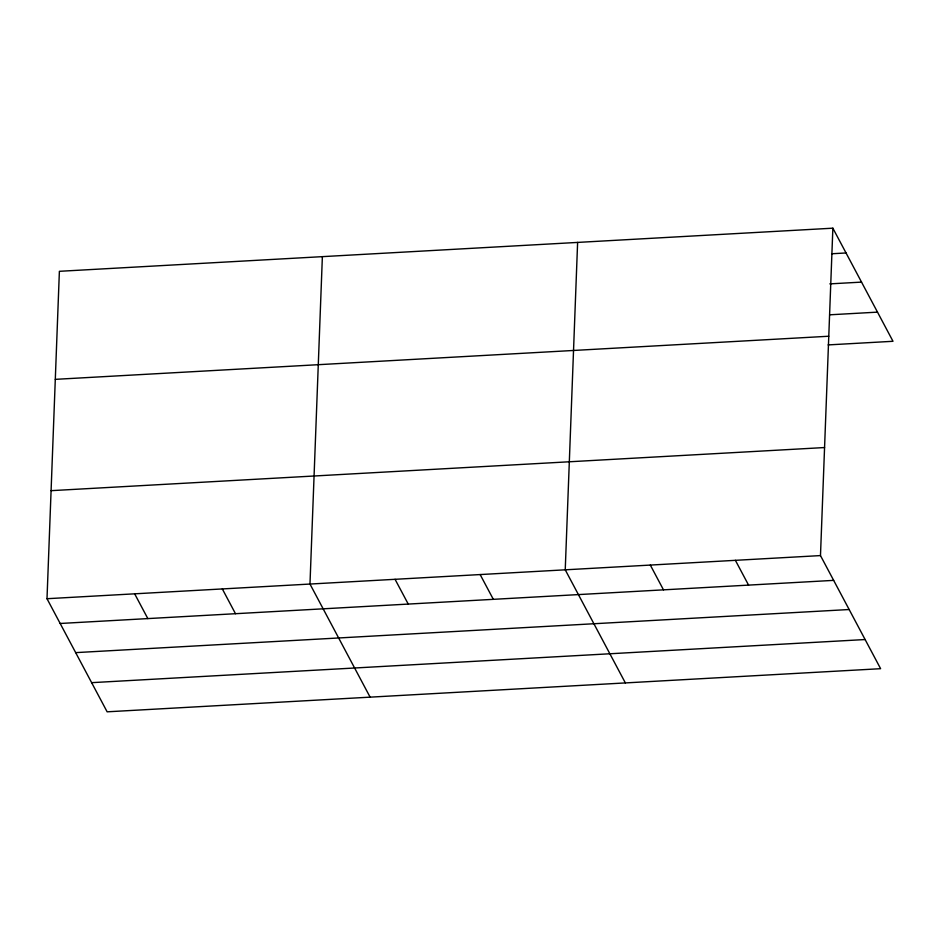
<?xml version="1.0" encoding="UTF-8"?>
<svg xmlns="http://www.w3.org/2000/svg" width="940" height="940" viewBox="0 0 940 940"><rect width="100%" height="100%" fill="white"/><g stroke="black" fill="none" stroke-linecap="round" stroke-linejoin="round"><path stroke-width="1.41" d="M832.864 228.185L820.479 555.587L880.616 668.692L107.137 711.815L47 598.71L59.385 271.308L832.864 228.185L893 341.291L828.105 344.91M322.373 256.644L309.977 584.046L370.113 697.151M577.618 242.414L565.234 569.816L625.37 682.922M831.618 253.765L846.035 252.966M829.809 283.88L861.534 282.118M829.914 314.794L877.502 312.139M55.296 379.349L828.775 336.238M51.089 490.668L824.568 447.546M47 598.71L820.479 555.587M60.172 623.479L833.651 580.368M75.67 652.63L849.149 609.519M91.638 682.663L865.117 639.541M735.397 560.334L748.569 585.115M650.316 565.081L663.487 589.85M480.14 574.563L493.324 599.332M395.059 579.31L408.242 604.079M222.322 588.934L235.493 613.714M134.655 593.822L147.839 618.602"/></g></svg>
